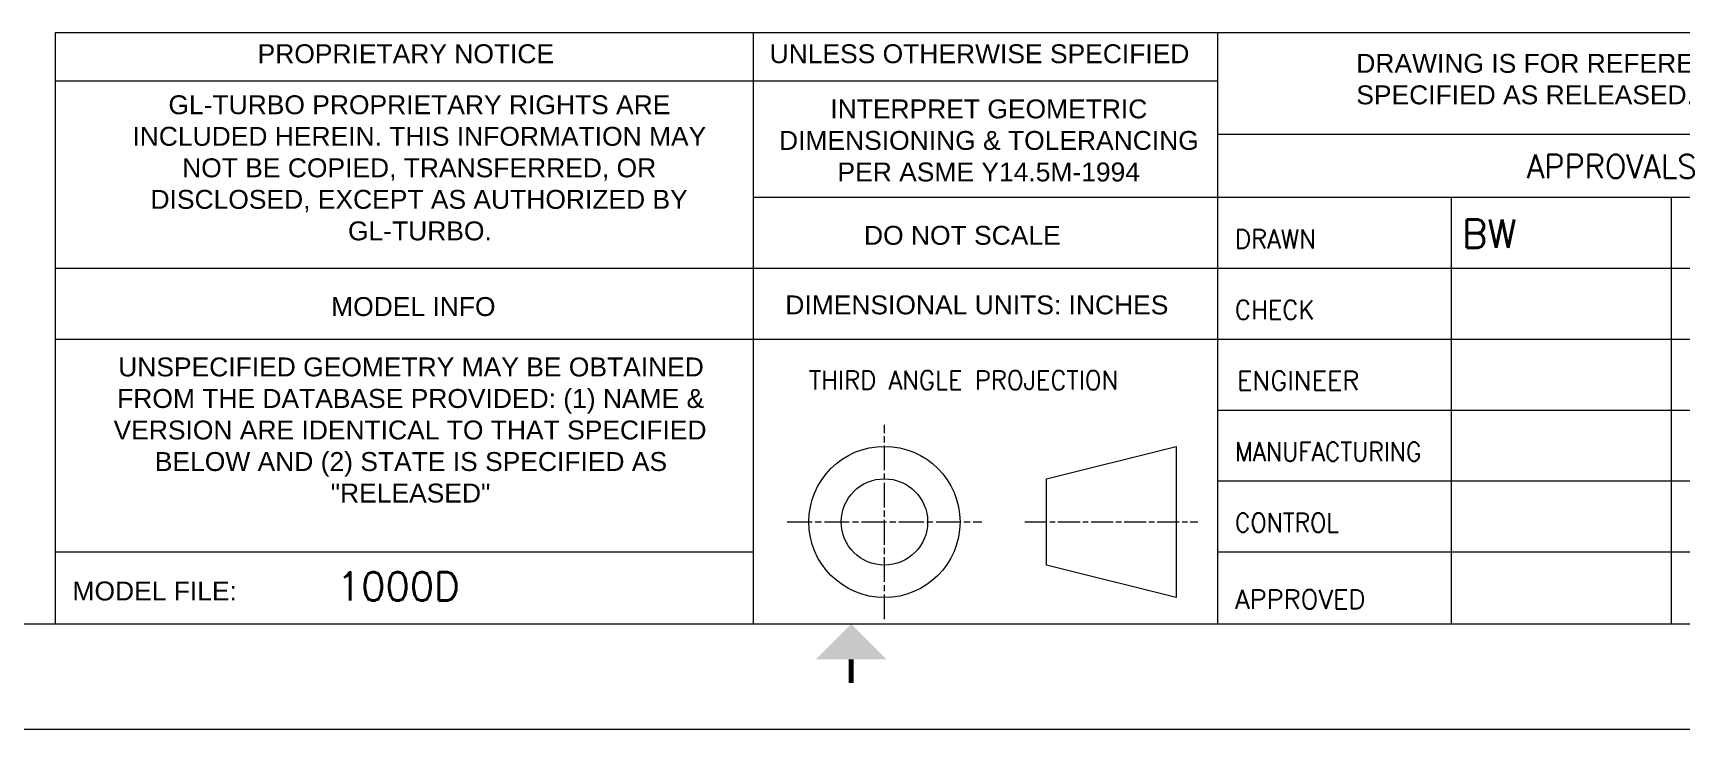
# Model space of a CAD drawing. Header units: millimetres. Extents: x 907 to 806139, y 2004 to 615514.
# Drawn here: x 272926 to 540257, y 2004 to 114907 of the extents above; entities that cross this region are included whole.
import ezdxf
from ezdxf.enums import TextEntityAlignment as Align

# ---------------------------------------------------------------- set-up
doc = ezdxf.new("R2010")
doc.units = ezdxf.units.MM
doc.header["$LTSCALE"] = 25.4
doc.linetypes.add('CHAIN', pattern=[0.7087, 0.4724, -0.0591, 0.1181, -0.0591])
doc.layers.add('Title Block', color=7, linetype='Continuous', lineweight=5)
doc.styles.add('ACANSTS', font='romans.shx', dxfattribs={"height": 25.4})
doc.styles.add('Roman', font='arial.ttf')

# ---------------------------------------------------------------- blocks, each defined once
blk = doc.blocks.new('LONE STAR BLOWER TITLE BLOCK (SIZE A)')
at = {"layer": 'Title Block', "lineweight": 15}
for p, q in [((587.38, 84.14), (205.4, 84.14)), ((205.4, 84.14), (205.4, 12.7)), ((587.38, 84.14), (230.97, 84.14)), ((289.78, 84.14), (289.78, 12.7)), ((345.89, 84.14), (345.89, 12.7)), ((345.89, 78.32), (205.4, 78.32)), ((444.5, 71.86), (345.89, 71.86)), ((444.5, 64.24), (289.78, 64.24)), ((374.2, 12.81), (374.2, 64.24)), ((400.8, 12.81), (400.8, 64.24)), ((444.5, 55.67), (205.4, 55.67)), ((444.5, 47.1), (205.4, 47.1)), ((444.5, 38.52), (345.89, 38.52)), ((325.23, 30.25), (340.9, 34.17)), ((340.9, 34.17), (340.9, 15.89)), ((325.23, 19.81), (325.23, 30.25)), ((444.5, 29.95), (345.89, 29.95)), ((289.78, 21.38), (205.4, 21.38)), ((444.5, 21.38), (345.89, 21.38)), ((340.9, 15.89), (325.23, 19.81)), ((12.7, 12.7), (587.38, 12.7)), ((381.63, 12.7), (587.38, 12.7)), ((0, 0), (600.08, 0))]:
    blk.add_line(p, q, dxfattribs=at)
at = {"layer": 'Title Block', "linetype": 'CHAIN', "lineweight": 15, "ltscale": 0.249886}
for p, q in [((305.64, 13.28), (305.64, 36.78)), ((293.89, 25.03), (317.4, 25.03))]:
    blk.add_line(p, q, dxfattribs=at)
at = {"layer": 'Title Block', "linetype": 'CHAIN', "lineweight": 15, "ltscale": 0.22211}
blk.add_line((322.62, 25.03), (343.51, 25.03), dxfattribs=at)
at = {"layer": 'Title Block', "lineweight": 15, "const_width": 0.572}
blk.add_lwpolyline([(301.62, 5.56), (301.62, 8.41)], dxfattribs=at)
at = {"layer": 'Title Block', "lineweight": 15}
for radius in [9.14, 5.22]:
    blk.add_circle((305.64, 25.03), radius, dxfattribs=at)
blk.add_solid([(297.34, 8.41), (305.91, 8.41), (301.62, 12.7)], dxfattribs=at)
at = {"layer": 'Title Block', "lineweight": 15, "style": 'ACANSTS'}
for s, height, width, p in [('APPROVALS', 2.857, 0.951562, (383.31, 66.57)), ('DRAWN', 2.286, 0.942857, (348.01, 58.1)), ('THIRD ANGLE PROJECTION', 2.286, 0.942857, (296.51, 41.03))]:
    blk.add_text(s, height=height, dxfattribs=dict(at, width=width)).set_placement(p)
for s, width, p in [('CHECK', 0.942857, (348.01, 50.67)), ('MANUFACTURING', 0.90932, (348.01, 33.52)), ('CONTROL', 0.90932, (348.01, 24.95))]:
    blk.add_text(s, height=2.286, dxfattribs=dict(at, width=width)).set_placement(p, align=Align.MIDDLE_LEFT)
for s, p in [('ENGINEER', (348.26, 42.11)), ('APPROVED', (348.01, 15.69))]:
    blk.add_text(s, height=2.286, dxfattribs=at).set_placement(p, align=Align.MIDDLE_LEFT)
at = {"layer": 'Title Block', "lineweight": 15, "char_height": 2.286, "attachment_point": 1, "style": 'Roman'}
for s, width, insert in [('PROPRIETARY NOTICE', 36.7505, (229.87, 82.77)), ('UNLESS OTHERWISE SPECIFIED', 58.447, (291.76, 82.77)), ('DRAWING IS FOR REFERENCE ONLY UNLESS SPECIFIED AS RELEASED.', 71.6532, (362.68, 81.61)), ('\\pi5.66053;GL-TURBO PROPRIETARY RIGHTS ARE \\P\\pi1.30606;INCLUDED HEREIN. THIS INFORMATION MAY \\P\\pi7.31811;NOT BE COPIED, TRANSFERRED, OR \\P\\pi3.49382;DISCLOSED, EXCEPT AS AUTHORIZED BY \\P\\pi27.36193;GL-TURBO.', 71.6646, (213.43, 76.6)), ('\\pi8.04028;INTERPRET GEOMETRIC \\P\\pi1.83954;DIMENSIONING & TOLERANCING \\P\\pi8.90805;PER ASME Y14.5M-1994', 53.9804, (291.06, 76.1)), ('DO NOT SCALE', 58.447, (303.17, 60.82)), ('MODEL INFO', 36.7505, (238.76, 52.21)), ('DIMENSIONAL UNITS: INCHES', 58.447, (293.66, 52.41)), ('\\pi1.28024;UNSPECIFIED GEOMETRY MAY BE OBTAINED \\P\\pi1.14926;FROM THE DATABASE PROVIDED: (1) NAME & \\P\\pi0.7181;VERSION ARE IDENTICAL TO THAT SPECIFIED \\P\\pi5.70488;BELOW AND (2) STATE IS SPECIFIED AS \\P\\pi26.965;"RELEASED"', 72.94, (211.74, 44.91)), ('MODEL FILE:', 36.7505, (207.49, 17.83))]:
    blk.add_mtext_dynamic_manual_height_columns(s, width=width, gutter_width=31.75, heights=[0], dxfattribs=dict(at, insert=insert))
at = {"layer": 'Title Block', "lineweight": 15, "style": 'ACANSTS'}
for tag, p, height in [('DRAWN_DATE', (402.66, 58.47), 3.43), ('DRAWN_BY', (375.45, 58.16), 3.43), ('DRAWING_SUBTITLE', (450.18, 50.21), 5.14), ('CHECKED_BY', (376.02, 49.37), 3.43), ('CHECK_DATE', (402.18, 49.5), 3.43), ('ENGINEER', (375.87, 40.95), 3.43), ('ENG_DATE', (401.95, 40.92), 3.43), ('DRAWING_SUBTITLE', (450.12, 39.35), 5.14), ('MFG_DATE', (401.98, 32.46), 3.43), ('MANUFACTURING', (375.76, 32.38), 3.43), ('CONTROL', (375.76, 23.81), 3.43), ('CONTROL_DATE', (401.98, 23.88), 3.43), ('CAGE_CODE', (455.36, 23.27), 3.43), ('MODEL_FILE_NAME', (230.14, 15.52), 3.43), ('APPROVED_BY', (375.47, 14.54), 3.43), ('APPROVAL_DATE', (401.77, 14.47), 3.43)]:
    blk.add_attdef(tag, p, '', height=height, dxfattribs=at)
at = {"layer": 'Title Block', "lineweight": 15, "style": 'Roman', "flags": 8}
for tag, height, p in [('DWG_NUMBER', 7.14, (484.29, 29.15)), ('SCALE', 3.43, (459.83, 17.88)), ('SHEETNUMBER', 3.43, (539.89, 17.88)), ('TOTA_SHEETS', 3.43, (556.11, 17.82))]:
    blk.add_attdef(tag, text='', height=height, dxfattribs=at).set_placement(p, align=Align.TOP_LEFT)
at = {"layer": 'Title Block', "lineweight": 15, "style": 'ACANSTS'}
blk.add_attdef('REVISION', text='', height=3.43, dxfattribs=at).set_placement((580.38, 22.69), align=Align.CENTER)

msp = doc.modelspace()

# ---------------------------------------------------------------- block references
ref = msp.add_blockref('LONE STAR BLOWER TITLE BLOCK (SIZE A)', (907.34, 2004.12), dxfattribs=dict(xscale=1341.885352952126, yscale=1341.885352952126, zscale=1341.885352952126))
ref.add_attrib('DRAWN_BY', 'BW', (504724.69, 80042.39), dxfattribs={"layer": 'Title Block', "lineweight": 15, "height": 4601.325, "style": 'ACANSTS'})
ref.add_attrib('MODEL_FILE_NAME', '1000D', (322223.76, 22833.35), dxfattribs={"layer": 'Title Block', "lineweight": 15, "height": 4601.325, "style": 'ACANSTS'})

doc.saveas('drawing.dxf')
